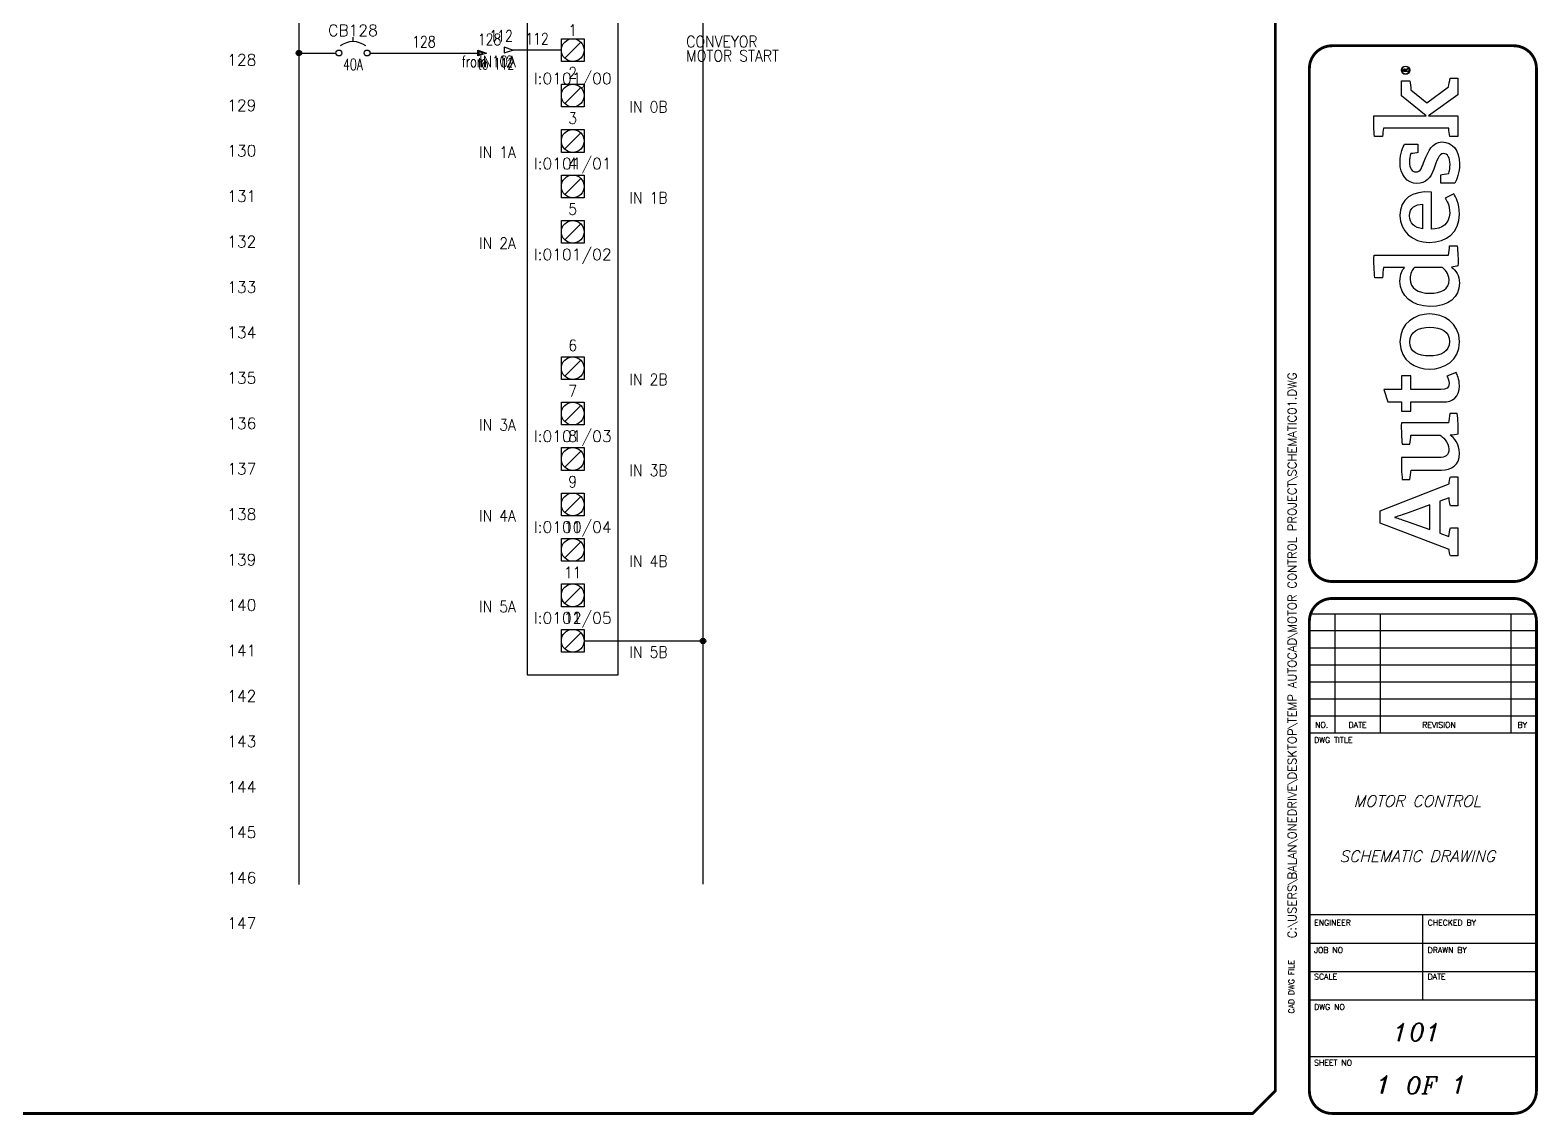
# Model space of a CAD drawing. Header units: inches. Extents: x 0 to 33.5, y 0 to 22.4.
# Drawn here: x 16.88 to 33.48, y 0.02 to 11.95 of the extents above; entities that cross this region are included whole.
import ezdxf
from ezdxf.enums import TextEntityAlignment as Align

# ---------------------------------------------------------------- set-up
doc = ezdxf.new("R2010")
doc.units = ezdxf.units.IN
doc.header["$LTSCALE"] = 0.25
doc.header["$MEASUREMENT"] = 0
for name, color, linetype in [('DESC', 150, 'Continuous'), ('LAYER_1', 160, 'Continuous'), ('LOC', 8, 'Continuous'), ('MISC', 7, 'Continuous'), ('SYMS', 7, 'Continuous'), ('TAGS', 150, 'Continuous'), ('TERMS', 123, 'Continuous'), ('TITLE', 7, 'Continuous'), ('WIRENO', 72, 'Continuous'), ('WIREREF', 52, 'Continuous'), ('WIREREF_DEST', 52, 'Continuous'), ('XREF', 7, 'Continuous')]:
    doc.layers.add(name, color=color, linetype=linetype)
for name, color, linetype, lineweight in [('WIRES_14AWG_BLACK', 9, 'Continuous', 30), ('WIRES_14AWG_RED', 1, 'Continuous', 30), ('WIRES_16AWG_WHITE', 7, 'Continuous', 25)]:
    doc.layers.add(name, color=color, linetype=linetype, lineweight=lineweight)
doc.styles.add('ITALIC', font='ITALIC')
doc.styles.add('SIMPLEX', font='SIMPLEX')
doc.styles.add('WD', font='romans.shx')

# ---------------------------------------------------------------- blocks, each defined once
blk = doc.blocks.new('AI9-BLK2')
at = {"layer": 'LAYER_1', "color": 7}
blk.add_circle((0, 0), 2.03, dxfattribs=at)
blk.add_open_spline([(1.73, 0), (1.73, -1.02), (0.99, -1.75), (-0.01, -1.75), (-0.99, -1.75), (-1.73, -1.02), (-1.73, 0), (-1.73, 1.01), (-0.99, 1.75), (-0.01, 1.75), (0.99, 1.75), (1.73, 1.01), (1.73, 0)], degree=3, knots=[0, 0, 0, 0, 1, 1, 1, 2, 2, 2, 3, 3, 3, 4, 4, 4, 4], dxfattribs=at)
blk = doc.blocks.new('AI9-BLK1')
at = {"layer": 'LAYER_1', "color": 7}
for points, knots in [([(0.67, -1.05), (0.67, -1.05), (0.18, -0.36), (0.18, -0.36), (0.09, -0.24), (0.03, -0.15), (-0.06, -0.08), (0.29, -0.04), (0.5, 0.15), (0.5, 0.46), (0.5, 0.77), (0.28, 1.05), (-0.15, 1.05), (-0.15, 1.05), (-0.84, 1.05), (-0.84, 1.05), (-0.84, 1.05), (-0.84, -1.05), (-0.84, -1.05), (-0.84, -1.05), (-0.54, -1.05), (-0.54, -1.05), (-0.54, -1.05), (-0.54, -0.11), (-0.54, -0.11), (-0.37, -0.11), (-0.31, -0.16), (-0.2, -0.31), (-0.2, -0.31), (0.3, -1.05), (0.3, -1.05), (0.3, -1.05), (0.67, -1.05), (0.67, -1.05)], [0, 0, 0, 0, 1, 1, 1, 2, 2, 2, 3, 3, 3, 4, 4, 4, 5, 5, 5, 6, 6, 6, 7, 7, 7, 8, 8, 8, 9, 9, 9, 10, 10, 10, 11, 11, 11, 11]), ([(0.17, 0.46), (0.17, 0.16), (-0.08, 0.13), (-0.32, 0.13), (-0.32, 0.13), (-0.54, 0.13), (-0.54, 0.13), (-0.54, 0.13), (-0.54, 0.79), (-0.54, 0.79), (-0.54, 0.79), (-0.22, 0.79), (-0.22, 0.79), (0.06, 0.79), (0.17, 0.66), (0.17, 0.46)], [0, 0, 0, 0, 1, 1, 1, 2, 2, 2, 3, 3, 3, 4, 4, 4, 5, 5, 5, 5])]:
    blk.add_open_spline(points, degree=3, knots=knots, dxfattribs=at)
blk = doc.blocks.new('LOGO')
for points, knots in [([(35.2, 4.35), (35.2, 4.35), (22.07, 38.1), (22.07, 38.1), (22.07, 38.1), (16.08, 38.1), (16.08, 38.1), (16.08, 38.1), (3.2, 4.35), (3.2, 4.35), (2.17, 4.23), (0.92, 4), (0, 3.72), (0, 3.72), (0, 0), (0, 0), (0, 0), (13.72, 0), (13.72, 0), (13.72, 0), (13.72, 3.72), (13.72, 3.72), (12.41, 4), (10.86, 4.29), (9.49, 4.4), (9.49, 4.4), (11.09, 8.81), (11.09, 8.81), (11.09, 8.81), (26.77, 8.81), (26.77, 8.81), (26.77, 8.81), (28.39, 4.35), (28.39, 4.35), (27.02, 4.23), (25.77, 4), (24.51, 3.72), (24.51, 3.72), (24.51, 0), (24.51, 0), (24.51, 0), (38.69, 0), (38.69, 0), (38.69, 0), (38.69, 3.72), (38.69, 3.72), (37.89, 3.95), (36, 4.35), (35.2, 4.35)], [0, 0, 0, 0, 1, 1, 1, 2, 2, 2, 3, 3, 3, 4, 4, 4, 5, 5, 5, 6, 6, 6, 7, 7, 7, 8, 8, 8, 9, 9, 9, 10, 10, 10, 11, 11, 11, 12, 12, 12, 13, 13, 13, 14, 14, 14, 15, 15, 15, 16, 16, 16, 16]), ([(147.12, 4.68), (147.07, 5.37), (147.05, 6.12), (147.05, 6.92), (147.05, 6.92), (147.05, 41.08), (147.05, 41.08), (143.39, 41.25), (139.27, 41.02), (136.06, 40.68), (136.06, 40.68), (136.06, 36.96), (136.06, 36.96), (137.72, 36.84), (139.61, 36.61), (140.98, 36.38), (140.98, 36.38), (140.99, 36.38), (140.99, 36.38), (140.99, 36.38), (140.99, 26.2), (140.99, 26.2), (139.96, 27.06), (137.95, 28.38), (134.29, 28.38), (127.26, 28.38), (121.99, 22.6), (121.99, 13.79), (121.99, 4.52), (126.57, -0.69), (133.38, -0.69), (137.1, -0.69), (139.61, 1.09), (141.27, 3.09), (141.33, 2.12), (141.61, 0.63), (141.84, 0), (145.22, -0.17), (148.71, 0.06), (151.68, 0.4), (151.68, 0.4), (151.68, 4.12), (151.68, 4.12), (150.22, 4.23), (148.43, 4.45), (147.12, 4.68)], [0, 0, 0, 0, 1, 1, 1, 2, 2, 2, 3, 3, 3, 4, 4, 4, 5, 5, 5, 6, 6, 6, 7, 7, 7, 8, 8, 8, 9, 9, 9, 10, 10, 10, 11, 11, 11, 12, 12, 12, 13, 13, 13, 14, 14, 14, 15, 15, 15, 15]), ([(229.37, 4.57), (229.37, 4.57), (221.51, 15.23), (221.51, 15.23), (221.51, 15.23), (227.98, 23.01), (227.98, 23.01), (229.35, 23.12), (231.27, 23.34), (232.41, 23.63), (232.41, 23.63), (232.41, 27.69), (232.41, 27.69), (232.41, 27.69), (225.02, 27.69), (225.02, 27.69), (225.02, 27.69), (215.2, 15.61), (215.2, 15.61), (215.2, 15.61), (215.2, 41.19), (215.2, 41.19), (211.84, 41.34), (208.17, 41.17), (205.13, 40.88), (205.13, 40.88), (205.13, 36.94), (205.13, 36.94), (206.54, 36.82), (208.02, 36.64), (209.13, 36.45), (209.13, 36.45), (209.13, 4.51), (209.13, 4.51), (207.75, 4.41), (206.35, 4.21), (205.07, 3.95), (205.07, 3.95), (205.07, 0), (205.07, 0), (205.07, 0), (215.2, 0), (215.2, 0), (215.2, 0), (215.2, 14.46), (215.2, 14.46), (215.2, 14.46), (225.55, 0), (225.55, 0), (225.55, 0), (233.71, 0), (233.71, 0), (233.71, 0), (233.71, 3.82), (233.71, 3.82), (232.17, 4.17), (230.63, 4.4), (229.37, 4.57)], [0, 0, 0, 0, 1, 1, 1, 2, 2, 2, 3, 3, 3, 4, 4, 4, 5, 5, 5, 6, 6, 6, 7, 7, 7, 8, 8, 8, 9, 9, 9, 10, 10, 10, 11, 11, 11, 12, 12, 12, 13, 13, 13, 14, 14, 14, 15, 15, 15, 16, 16, 16, 17, 17, 17, 18, 18, 18, 19, 19, 19, 19]), ([(12.84, 13.84), (12.84, 13.84), (16.64, 24.31), (16.64, 24.31), (17.79, 27.46), (18.19, 28.83), (18.82, 30.89), (18.82, 30.89), (18.93, 30.89), (18.93, 30.89), (19.56, 28.89), (19.96, 27.52), (21.1, 24.31), (21.1, 24.31), (24.91, 13.84), (24.91, 13.84), (24.91, 13.84), (12.84, 13.84), (12.84, 13.84)], [0, 0, 0, 0, 1, 1, 1, 2, 2, 2, 3, 3, 3, 4, 4, 4, 5, 5, 5, 6, 6, 6, 6]), ([(70.82, 23.06), (70.82, 23.06), (70.82, 27.69), (70.82, 27.69), (70.82, 27.69), (75.28, 27.69), (75.28, 27.69), (75.28, 27.69), (75.28, 34.33), (75.28, 34.33), (75.28, 34.33), (81.35, 36.24), (81.35, 36.24), (81.35, 36.24), (81.35, 27.69), (81.35, 27.69), (81.35, 27.69), (88.04, 27.69), (88.04, 27.69), (88.04, 27.69), (88.04, 23.06), (88.04, 23.06), (88.04, 23.06), (81.35, 23.06), (81.35, 23.06), (81.35, 23.06), (81.35, 8.35), (81.35, 8.35), (81.35, 5.61), (82.09, 4.35), (84.32, 4.35), (85.98, 4.35), (87.47, 5.15), (87.98, 5.49), (87.98, 5.49), (89.7, 0.92), (89.7, 0.92), (88.67, 0.34), (86.5, -0.69), (83.24, -0.69), (77.57, -0.69), (75.28, 2.4), (75.28, 7.38), (75.28, 7.38), (75.28, 23.06), (75.28, 23.06), (75.28, 23.06), (70.82, 23.06), (70.82, 23.06)], [0, 0, 0, 0, 1, 1, 1, 2, 2, 2, 3, 3, 3, 4, 4, 4, 5, 5, 5, 6, 6, 6, 7, 7, 7, 8, 8, 8, 9, 9, 9, 10, 10, 10, 11, 11, 11, 12, 12, 12, 13, 13, 13, 14, 14, 14, 15, 15, 15, 16, 16, 16, 16]), ([(59.65, -0.06), (59.48, 0.63), (59.2, 2.57), (59.14, 3.83), (57.76, 2), (54.9, -0.74), (50.21, -0.74), (44.21, -0.74), (41.98, 3.15), (41.98, 8.07), (41.98, 8.07), (41.98, 22.94), (41.98, 22.94), (40.6, 23.17), (38.77, 23.4), (37.34, 23.51), (37.34, 23.51), (37.34, 27.29), (37.34, 27.29), (40.32, 27.57), (44.38, 27.8), (48.04, 27.63), (48.04, 27.63), (48.04, 9.33), (48.04, 9.33), (48.04, 6.24), (49.13, 4.46), (52.27, 4.46), (55.76, 4.46), (58.39, 7.89), (58.97, 8.64), (58.97, 8.64), (58.97, 23), (58.97, 23), (57.76, 23.17), (56.05, 23.4), (54.62, 23.51), (54.62, 23.51), (54.62, 27.29), (54.62, 27.29), (57.59, 27.69), (61.54, 27.8), (65.03, 27.69), (65.03, 27.69), (65.03, 4.63), (65.03, 4.63), (66.35, 4.4), (68.12, 4.18), (69.61, 4.06), (69.61, 4.06), (69.61, 0.34), (69.61, 0.34), (66.69, 0), (62.97, -0.23), (59.65, -0.06)], [0, 0, 0, 0, 1, 1, 1, 2, 2, 2, 3, 3, 3, 4, 4, 4, 5, 5, 5, 6, 6, 6, 7, 7, 7, 8, 8, 8, 9, 9, 9, 10, 10, 10, 11, 11, 11, 12, 12, 12, 13, 13, 13, 14, 14, 14, 15, 15, 15, 16, 16, 16, 17, 17, 17, 18, 18, 18, 18]), ([(104.75, -0.69), (95.2, -0.69), (91.36, 6.98), (91.36, 13.79), (91.36, 20.6), (95.08, 28.38), (104.64, 28.38), (114.13, 28.38), (118.31, 20.77), (118.31, 13.96), (118.31, 7.21), (114.25, -0.69), (104.75, -0.69)], [0, 0, 0, 0, 1, 1, 1, 2, 2, 2, 3, 3, 3, 4, 4, 4, 4]), ([(104.52, 23.63), (99.6, 23.63), (97.77, 19.45), (97.77, 13.96), (97.77, 8.47), (99.89, 4.12), (104.81, 4.12), (109.78, 4.12), (111.84, 8.24), (111.84, 13.79), (111.84, 19.28), (109.5, 23.63), (104.52, 23.63)], [0, 0, 0, 0, 1, 1, 1, 2, 2, 2, 3, 3, 3, 4, 4, 4, 4]), ([(140.99, 7.61), (140.3, 6.69), (138.18, 4.35), (135.04, 4.35), (130.46, 4.35), (128.46, 8.12), (128.46, 13.84), (128.46, 19.62), (130.92, 23.46), (135.38, 23.46), (138.3, 23.46), (139.9, 22.31), (140.99, 21.34), (140.99, 21.34), (140.99, 7.61), (140.99, 7.61)], [0, 0, 0, 0, 1, 1, 1, 2, 2, 2, 3, 3, 3, 4, 4, 4, 5, 5, 5, 5]), ([(167.59, 4.06), (171.42, 4.06), (173.77, 5.49), (175.03, 6.24), (175.03, 6.24), (177.14, 2.06), (177.14, 2.06), (175.54, 1.09), (172.57, -0.69), (167.19, -0.69), (158.15, -0.69), (153.35, 5.49), (153.35, 14.02), (153.35, 22.48), (158.9, 28.38), (166.45, 28.38), (174.57, 28.38), (178.75, 22.48), (177.89, 12.93), (177.89, 12.93), (159.75, 12.93), (159.75, 12.93), (160.04, 7.89), (162.33, 4.06), (167.59, 4.06)], [0, 0, 0, 0, 1, 1, 1, 2, 2, 2, 3, 3, 3, 4, 4, 4, 5, 5, 5, 6, 6, 6, 7, 7, 7, 8, 8, 8, 8]), ([(172, 17.28), (171.88, 20.77), (170.39, 23.74), (166.33, 23.74), (162.61, 23.74), (160.55, 21.22), (159.92, 17.28), (159.92, 17.28), (172, 17.28), (172, 17.28)], [0, 0, 0, 0, 1, 1, 1, 2, 2, 2, 3, 3, 3, 3]), ([(193.34, 16.37), (190.23, 17.59), (187.77, 18.32), (187.77, 20.51), (187.77, 22.57), (189.85, 23.75), (192.61, 23.75), (194.13, 23.75), (195.63, 23.45), (196.75, 23.05), (196.92, 21.88), (197.07, 20.09), (197.32, 19.59), (197.32, 19.59), (201.33, 19.59), (201.33, 19.59), (201.33, 19.59), (201.33, 26.12), (201.33, 26.12), (200.23, 26.79), (197.13, 28.37), (192.35, 28.37), (186.46, 28.37), (182.17, 24.96), (182.17, 20.07), (182.17, 15.66), (184.93, 13.39), (189.13, 11.89), (193.39, 10.37), (196.74, 9.33), (196.74, 7.16), (196.74, 5.06), (194.96, 3.86), (191.41, 3.86), (189.95, 3.86), (188.14, 4.14), (187.03, 4.55), (186.85, 5.85), (186.59, 7.84), (186.3, 8.37), (186.3, 8.37), (182.29, 8.37), (182.29, 8.37), (182.29, 8.37), (182.29, 1.6), (182.29, 1.6), (182.29, 1.6), (182.29, 1.6), (182.29, 1.6), (184.06, 0.46), (187.46, -0.76), (191.78, -0.76), (198.3, -0.76), (202.45, 2.57), (202.45, 7.83), (202.45, 12.53), (197.83, 14.62), (193.34, 16.37)], [0, 0, 0, 0, 1, 1, 1, 2, 2, 2, 3, 3, 3, 4, 4, 4, 5, 5, 5, 6, 6, 6, 7, 7, 7, 8, 8, 8, 9, 9, 9, 10, 10, 10, 11, 11, 11, 12, 12, 12, 13, 13, 13, 14, 14, 14, 15, 15, 15, 16, 16, 16, 17, 17, 17, 18, 18, 18, 19, 19, 19, 19])]:
    blk.add_open_spline(points, degree=3, knots=knots)
for name, p in [('AI9-BLK2', (237.56, 25.66)), ('AI9-BLK1', (237.76, 25.67))]:
    blk.add_blockref(name, p)
blk = doc.blocks.new('NO_NUM_acade_title')
at = {"layer": 'TITLE'}
for p, q in [((30.969, 5.531), (33.469, 5.531)), ((31.25, 5.531), (31.25, 4.219)), ((31.75, 5.531), (31.75, 4.219)), ((33.188, 5.531), (33.188, 4.219)), ((30.969, 5.344), (33.469, 5.344)), ((30.969, 5.156), (33.469, 5.156)), ((30.969, 4.969), (33.469, 4.969)), ((30.969, 4.781), (33.469, 4.781)), ((30.969, 4.594), (33.469, 4.594)), ((30.969, 4.406), (33.469, 4.406)), ((30.969, 4.219), (33.469, 4.219)), ((30.594, 0.281), (30.594, 2.214)), ((30.969, 2.219), (33.469, 2.219)), ((32.219, 1.281), (32.219, 2.219)), ((30.969, 1.906), (33.469, 1.906)), ((30.969, 1.594), (33.469, 1.594)), ((30.969, 1.281), (33.469, 1.281)), ((30.969, 0.656), (33.469, 0.656))]:
    blk.add_line(p, q, dxfattribs=at)
at = {"layer": 'TITLE', "const_width": 0.0312}
blk.add_lwpolyline([(30.594, 0.281), (30.594, 22.177), (30.344, 22.427), (0.281, 22.427), (0.031, 22.177), (0.031, 0.281), (0.281, 0.031), (30.344, 0.031)], close=True, dxfattribs=at)
for points in [[(31.219, 11.781, 0.414214), (30.969, 11.531, 0.414214)], [(33.469, 11.531, 0.414214), (33.219, 11.781, 0.414214)], [(30.969, 6.135, 0.414214), (31.219, 5.885, 0.414214)], [(33.219, 5.885, 0.414214), (33.469, 6.135, 0.414214)], [(31.219, 5.698, 0.414214), (30.969, 5.448, 0.414214)], [(33.469, 5.448, 0.414214), (33.219, 5.698, 0.414214)], [(30.969, 0.281, 0.414214), (31.219, 0.031, 0.414214)], [(33.219, 0.031, 0.414214), (33.469, 0.281, 0.414214)]]:
    blk.add_lwpolyline(points, format="xyb", dxfattribs=at)
for points in [[(31.219, 11.781), (33.219, 11.781)], [(31.219, 5.885), (33.219, 5.885)], [(31.219, 5.698), (33.219, 5.698)], [(30.969, 5.448), (30.969, 0.281)], [(33.469, 5.448), (33.469, 0.281)], [(31.219, 0.031), (33.219, 0.031)]]:
    blk.add_lwpolyline(points, dxfattribs=at)
at = {"layer": 'TITLE', "color": 7, "const_width": 0.0312}
for points in [[(30.969, 11.531), (30.969, 6.135)], [(33.469, 11.531), (33.469, 6.135)]]:
    blk.add_lwpolyline(points, dxfattribs=at)
at = {"xscale": 0.02250000000000085, "yscale": 0.02250000000000085, "zscale": 0.02250000000000085, "rotation": 90}
blk.add_blockref('LOGO', (32.605, 6.167), dxfattribs=at)
at = {"layer": 'TITLE', "color": 1}
for s, height, style, p in [('NO.', 0.0625, 'SIMPLEX', (31.104, 4.307)), ('DATE', 0.0625, 'SIMPLEX', (31.5, 4.307)), ('REVISION', 0.0625, 'SIMPLEX', (32.396, 4.307)), ('BY', 0.0625, 'SIMPLEX', (33.313, 4.307)), ('OF', 0.1875, 'ITALIC', (32.208, 0.339))]:
    blk.add_text(s, height=height, dxfattribs=dict(at, style=style)).set_placement(p, align=Align.MIDDLE)
at = {"layer": 'TITLE', "color": 1, "style": 'SIMPLEX'}
for s, p in [('DWG TITLE', (31.021, 4.109)), ('ENGINEER', (31.021, 2.099)), ('CHECKED BY', (32.271, 2.099)), ('JOB NO', (31.021, 1.797)), ('DRAWN BY', (32.271, 1.797)), ('SCALE', (31.021, 1.505)), ('DATE', (32.271, 1.505)), ('DWG NO', (31.021, 1.172)), ('SHEET NO', (31.021, 0.557))]:
    blk.add_text(s, height=0.0625, dxfattribs=at).set_placement(p)
blk.add_text('CAD DWG FILE', height=0.0625, rotation=90, dxfattribs=at).set_placement((30.802, 1.13))
at = {"layer": 'TITLE', "color": 1, "style": 'ITALIC'}
for tag, height, p in [('TITLE#1', 0.125, (32.156, 3.406)), ('TITLE#2', 0.125, (32.156, 3.204)), ('TITLE#3', 0.125, (32.156, 3.001)), ('TITLE#4', 0.125, (32.156, 2.799)), ('DWG#', 0.2, (32.156, 0.826))]:
    blk.add_attdef(tag, text='', height=height, dxfattribs=at).set_placement(p, align=Align.CENTER)
at = {"layer": 'TITLE', "color": 1, "style": 'SIMPLEX'}
blk.add_attdef('CAD#', (30.826, 1.958), '', height=0.0938, rotation=90, dxfattribs=at)
at = {"layer": 'TITLE', "color": 1}
for tag, p, height, style in [('ENGINEER', (31.237, 1.958), 0.0938, 'ITALIC'), ('CHKDBY', (32.424, 1.958), 0.0938, 'ITALIC'), ('JOB#', (31.464, 1.644), 0.0938, 'SIMPLEX'), ('DRAWNBY', (32.494, 1.644), 0.0938, 'ITALIC'), ('SCALE', (31.353, 1.344), 0.0938, 'SIMPLEX'), ('DATE', (32.408, 1.344), 0.0938, 'SIMPLEX'), ('SHTS', (32.532, 0.25), 0.2, 'ITALIC')]:
    blk.add_attdef(tag, p, '', height=height, dxfattribs=dict(at, style=style))
at = {"layer": 'TITLE', "color": 1, "style": 'ITALIC'}
blk.add_attdef('SH#', text='', height=0.2, dxfattribs=at).set_placement((31.881, 0.25), align=Align.RIGHT)
at = {"layer": 'TITLE', "color": 7, "flags": 9}
blk.add_attdef('WD_TB', (31.219, 0.031), '', height=0.125, dxfattribs=at)
blk = doc.blocks.new('WDDOT')
for radius in [0.03, 0.0187, 0.00929]:
    blk.add_circle((0, 0), radius)
blk = doc.blocks.new('HCB1')
blk.add_line((0, 0.173), (0, 0.126))
for centre in [(-0.155, 0), (0.155, 0)]:
    blk.add_circle(centre, 0.0322)
blk.add_arc((0, -0.109), 0.234, 53.1301, 126.8699)
at = {"style": 'WD', "width": 0.7}
for tag, p in [('INST', (0, 0.826)), ('LOC', (0, 0.656)), ('DESC1', (0, 0.5)), ('DESC2', (0, 0.344)), ('RATING1', (0, -0.188)), ('XREF', (0, -0.344))]:
    blk.add_attdef(tag, text='', height=0.125, dxfattribs=at).set_placement(p, align=Align.CENTER)
at = {"style": 'WD'}
blk.add_attdef('TAG1', text='', height=0.125, dxfattribs=at).set_placement((0, 0.188), align=Align.CENTER)
for tag, p in [('X2LINK', (0, 0.219)), ('X8LINK', (0, 0))]:
    blk.add_attdef(tag, p, '', height=0.01, dxfattribs=at)
for tag, p, height, flags in [('X4TERM01', (-0.188, 0), 0.0125, 1), ('X1TERM02', (0.188, 0), 0.0125, 1), ('FAMILY', (0.205, 0.152), 0.01, 9), ('CONTACT', (0.205, 0.133), 0.01, 9)]:
    blk.add_attdef(tag, p, '', height=height, dxfattribs=dict(at, flags=flags))
at = {"linetype": 'Continuous', "style": 'WD', "flags": 9}
for tag, p in [('ASSYCODE', (0.219, 0.062)), ('MFG', (0.228, 0.089)), ('CAT', (0.23, 0.108))]:
    blk.add_attdef(tag, text='', height=0.01, dxfattribs=at).set_placement(p, align=Align.CENTER)
at = {"linetype": 'Continuous', "style": 'WD', "flags": 8}
blk.add_attdef('TERM01', text='', height=0.125, dxfattribs=at).set_placement((-0.25, -0.031), align=Align.TOP_RIGHT)
blk.add_attdef('TERM02', text='', height=0.125, dxfattribs=at).set_placement((0.25, -0.031), align=Align.TOP_LEFT)
blk = doc.blocks.new('HA1S1')
for points in [[(0, 0), (0, 0.031), (0.094, 0), (0, -0.031), (0, 0)], [(0.011, 0.016), (0.011, -0.016), (0.058, 0), (0.011, 0.016)]]:
    blk.add_lwpolyline(points)
at = {"style": 'WD', "width": 0.8, "flags": 8}
blk.add_attdef('WIRENO', (0, 0.087), '', height=0.125, dxfattribs=at)
at = {"style": 'WD', "flags": 1}
for tag, p in [('SIGCODE', (-0.02, 0.047)), ('X4TERM01', (0, 0))]:
    blk.add_attdef(tag, p, '', height=0.01, dxfattribs=at)
at = {"style": 'WD', "width": 0.7}
for tag, p in [('XREF', (0, -0.181)), ('DESC1', (0, -0.356))]:
    blk.add_attdef(tag, p, '', height=0.125, dxfattribs=at)
blk = doc.blocks.new('WD_WNH')
at = {"linetype": 'Continuous', "style": 'WD', "width": 0.8}
blk.add_attdef('WIRENO', text='', height=0.125, dxfattribs=at).set_placement((0, 0.062), align=Align.CENTER)
at = {"style": 'WD', "flags": 1}
for tag, p in [('W01USER', (0, 0.078)), ('W02USER', (0, 0.07)), ('W03USER', (0, 0.062)), ('W04USER', (0, 0.055)), ('W05USER', (0, 0.047)), ('W06USER', (0, 0.039)), ('W07USER', (0, 0.031)), ('W08USER', (0, 0.023)), ('W09USER', (0, 0.016)), ('W10USER', (0, 0.008))]:
    blk.add_attdef(tag, text='', height=0.005, dxfattribs=at).set_placement(p, align=Align.CENTER)
blk = doc.blocks.new('PLCIO_CFD')
at = {"layer": 'SYMS'}
for p, q in [((0.5, 0.5), (-0.5, 0.5)), ((-0.5, 0.5), (-0.5, -6.875)), ((0.5, -6.875), (0.5, 0.5)), ((-0.125, 0.125), (0.125, 0.125)), ((-0.125, -0.125), (-0.125, 0.125)), ((-0.125, 0.125), (0.125, 0.125)), ((-0.125, -0.125), (-0.125, 0.125)), ((0.088, 0.088), (-0.088, -0.088)), ((0.125, 0.125), (0.125, -0.125)), ((0.125, 0.125), (0.125, -0.125)), ((0.125, -0.125), (-0.125, -0.125)), ((0.125, -0.125), (-0.125, -0.125)), ((-0.125, -0.375), (0.125, -0.375)), ((-0.125, -0.625), (-0.125, -0.375)), ((0.088, -0.412), (-0.088, -0.588)), ((0.125, -0.375), (0.125, -0.625)), ((0.125, -0.625), (-0.125, -0.625)), ((-0.125, -0.875), (0.125, -0.875)), ((-0.125, -1.125), (-0.125, -0.875)), ((-0.125, -0.875), (0.125, -0.875)), ((-0.125, -1.125), (-0.125, -0.875)), ((0.088, -0.912), (-0.088, -1.088)), ((0.125, -0.875), (0.125, -1.125)), ((0.125, -0.875), (0.125, -1.125)), ((0.125, -1.125), (-0.125, -1.125)), ((0.125, -1.125), (-0.125, -1.125)), ((-0.125, -1.375), (0.125, -1.375)), ((-0.125, -1.625), (-0.125, -1.375)), ((0.088, -1.412), (-0.088, -1.588)), ((0.125, -1.375), (0.125, -1.625)), ((0.125, -1.625), (-0.125, -1.625)), ((-0.125, -1.875), (0.125, -1.875)), ((-0.125, -2.125), (-0.125, -1.875)), ((-0.125, -1.875), (0.125, -1.875)), ((-0.125, -2.125), (-0.125, -1.875)), ((0.088, -1.912), (-0.088, -2.088)), ((0.125, -1.875), (0.125, -2.125)), ((0.125, -1.875), (0.125, -2.125)), ((0.125, -2.125), (-0.125, -2.125)), ((0.125, -2.125), (-0.125, -2.125)), ((-0.125, -3.375), (0.125, -3.375)), ((-0.125, -3.625), (-0.125, -3.375)), ((0.088, -3.412), (-0.088, -3.588)), ((0.125, -3.375), (0.125, -3.625)), ((0.125, -3.625), (-0.125, -3.625)), ((-0.125, -3.875), (0.125, -3.875)), ((-0.125, -4.125), (-0.125, -3.875)), ((-0.125, -3.875), (0.125, -3.875)), ((-0.125, -4.125), (-0.125, -3.875)), ((0.088, -3.912), (-0.088, -4.088)), ((0.125, -3.875), (0.125, -4.125)), ((0.125, -3.875), (0.125, -4.125)), ((0.125, -4.125), (-0.125, -4.125)), ((0.125, -4.125), (-0.125, -4.125)), ((-0.125, -4.375), (0.125, -4.375)), ((-0.125, -4.625), (-0.125, -4.375)), ((0.088, -4.412), (-0.088, -4.588)), ((0.125, -4.375), (0.125, -4.625)), ((0.125, -4.625), (-0.125, -4.625)), ((-0.125, -4.875), (0.125, -4.875)), ((-0.125, -5.125), (-0.125, -4.875)), ((-0.125, -4.875), (0.125, -4.875)), ((-0.125, -5.125), (-0.125, -4.875)), ((0.088, -4.912), (-0.088, -5.088)), ((0.125, -4.875), (0.125, -5.125)), ((0.125, -4.875), (0.125, -5.125)), ((0.125, -5.125), (-0.125, -5.125)), ((0.125, -5.125), (-0.125, -5.125)), ((-0.125, -5.375), (0.125, -5.375)), ((-0.125, -5.625), (-0.125, -5.375)), ((0.088, -5.412), (-0.088, -5.588)), ((0.125, -5.375), (0.125, -5.625)), ((0.125, -5.625), (-0.125, -5.625)), ((-0.125, -5.875), (0.125, -5.875)), ((-0.125, -6.125), (-0.125, -5.875)), ((-0.125, -5.875), (0.125, -5.875)), ((-0.125, -6.125), (-0.125, -5.875)), ((0.088, -5.912), (-0.088, -6.088)), ((0.125, -5.875), (0.125, -6.125)), ((0.125, -5.875), (0.125, -6.125)), ((0.125, -6.125), (-0.125, -6.125)), ((0.125, -6.125), (-0.125, -6.125)), ((-0.125, -6.375), (0.125, -6.375)), ((-0.125, -6.625), (-0.125, -6.375)), ((0.088, -6.412), (-0.088, -6.588)), ((0.125, -6.375), (0.125, -6.625)), ((0.125, -6.625), (-0.125, -6.625)), ((-0.5, -6.875), (0.5, -6.875))]:
    blk.add_line(p, q, dxfattribs=at)
for centre in [(0, 0), (0, -0.5), (0, -1), (0, -1.5), (0, -2), (0, -3.5), (0, -4), (0, -4.5), (0, -5), (0, -5.5), (0, -6), (0, -6.5)]:
    blk.add_circle(centre, 0.125, dxfattribs=at)
at = {"layer": 'SYMS', "style": 'WD'}
for tag, width, p in [('INST', 0.8, (0, 1.482)), ('LOC', 0.8, (0, 1.312)), ('MFG', 0.8, (0, 1.156)), ('CAT', 0.9, (0, 1)), ('DESC', 0.8, (0, 0.53)), ('TERM01', 0.9, (0, 0.156)), ('TERM02', 0.9, (0, -0.312)), ('TERM03', 0.9, (0, -0.812)), ('TERM04', 0.9, (0, -1.312)), ('TERM05', 0.9, (0, -1.812)), ('TERM06', 0.9, (0, -3.312)), ('TERM07', 0.9, (0, -3.812)), ('TERM08', 0.9, (0, -4.312)), ('TERM09', 0.9, (0, -4.812)), ('TERM10', 0.9, (0, -5.312)), ('TERM11', 0.9, (0, -5.812)), ('TERM12', 0.9, (0, -6.312))]:
    blk.add_attdef(tag, text='', height=0.125, dxfattribs=dict(at, width=width)).set_placement(p, align=Align.CENTER)
at = {"layer": 'SYMS', "linetype": 'Continuous', "style": 'WD', "flags": 9}
blk.add_attdef('ASSYCODE', text='', height=0.01, dxfattribs=at).set_placement((0.23, 1.071), align=Align.CENTER)
at = {"layer": 'SYMS', "style": 'WD'}
for tag, p in [('LINE1', (0, 0.844)), ('LINE2', (0, 0.688)), ('TAG', (0, 0.322))]:
    blk.add_attdef(tag, text='', height=0.125, dxfattribs=at).set_placement(p, align=Align.CENTER)
at = {"layer": 'SYMS', "style": 'WD', "flags": 1}
for tag, p in [('X4TERM01', (-0.125, 0)), ('X1TERM02', (0.125, -0.5)), ('X4TERM03', (-0.125, -1)), ('X1TERM04', (0.125, -1.5)), ('X4TERM05', (-0.125, -2)), ('X1TERM06', (0.125, -3.5)), ('X4TERM07', (-0.125, -4)), ('X1TERM08', (0.125, -4.5)), ('X4TERM09', (-0.125, -5)), ('X1TERM10', (0.125, -5.5)), ('X4TERM11', (-0.125, -6)), ('X1TERM12', (0.125, -6.5))]:
    blk.add_attdef(tag, p, '', height=0.01, dxfattribs=at)
at = {"layer": 'SYMS', "style": 'WD', "width": 0.9}
for tag, p in [('DESCA01', (1.25, 0.031)), ('DESCB01', (1.25, -0.125)), ('DESCC01', (1.25, -0.281)), ('DESCD01', (1.25, -0.438)), ('DESCE01', (1.25, -0.594)), ('DESCA03', (1.25, -0.969)), ('DESCB03', (1.25, -1.125)), ('DESCC03', (1.25, -1.281)), ('DESCD03', (1.25, -1.438)), ('DESCE03', (1.25, -1.594)), ('DESCA05', (1.25, -1.969)), ('DESCB05', (1.25, -2.125)), ('DESCC05', (1.25, -2.281)), ('DESCD05', (1.25, -2.438)), ('DESCE05', (1.25, -2.594)), ('DESCA07', (1.25, -3.969)), ('DESCB07', (1.25, -4.125)), ('DESCC07', (1.25, -4.281)), ('DESCD07', (1.25, -4.438)), ('DESCE07', (1.25, -4.594)), ('DESCA09', (1.25, -4.969)), ('DESCB09', (1.25, -5.125)), ('DESCC09', (1.25, -5.281)), ('DESCD09', (1.25, -5.438)), ('DESCE09', (1.25, -5.594)), ('DESCA11', (1.25, -5.969)), ('DESCB11', (1.25, -6.125)), ('DESCC11', (1.25, -6.281)), ('DESCD11', (1.25, -6.438)), ('DESCE11', (1.25, -6.594))]:
    blk.add_attdef(tag, p, '', height=0.125, dxfattribs=at)
for tag, p in [('TERMDESC01', (-0.625, -0.062)), ('TERMDESC03', (-0.625, -1.062)), ('TERMDESC05', (-0.625, -2.062)), ('TERMDESC07', (-0.625, -4.062)), ('TERMDESC09', (-0.625, -5.062)), ('TERMDESC11', (-0.625, -6.062))]:
    blk.add_attdef(tag, text='', height=0.125, dxfattribs=at).set_placement(p, align=Align.TOP_RIGHT)
at = {"layer": 'SYMS', "style": 'WD'}
for tag, p in [('TAGA01', (0, -0.25)), ('TAGA03', (0, -1.188)), ('TAGA05', (0, -2.188)), ('TAGA07', (0, -4.188)), ('TAGA09', (0, -5.188)), ('TAGA11', (0, -6.188))]:
    blk.add_attdef(tag, text='', height=0.125, dxfattribs=at).set_placement(p, align=Align.TOP_CENTER)
at = {"layer": 'SYMS', "style": 'WD', "width": 0.9}
for tag, p in [('TERMDESC02', (0.625, -0.562)), ('TERMDESC04', (0.625, -1.562)), ('TERMDESC06', (0.625, -3.562)), ('TERMDESC08', (0.625, -4.562)), ('TERMDESC10', (0.625, -5.562)), ('TERMDESC12', (0.625, -6.562))]:
    blk.add_attdef(tag, text='', height=0.125, dxfattribs=at).set_placement(p, align=Align.TOP_LEFT)
blk = doc.blocks.new('HA1D3')
blk.add_lwpolyline([(-0.094, 0), (-0.094, -0.031), (0, 0), (-0.094, 0.031), (-0.094, 0)])
at = {"style": 'WD', "width": 0.8, "flags": 8}
blk.add_attdef('WIRENO', text='', height=0.125, dxfattribs=at).set_placement((0, 0.094), align=Align.RIGHT)
at = {"style": 'WD', "flags": 1}
blk.add_attdef('SIGCODE', text='', height=0.01, dxfattribs=at).set_placement((-0.02, 0.047), align=Align.RIGHT)
blk.add_attdef('X1TERM01', (0, 0), '', height=0.01, dxfattribs=at)
at = {"style": 'WD', "width": 0.7}
for tag, p in [('XREF', (0, -0.188)), ('DESC1', (0, -0.375))]:
    blk.add_attdef(tag, text='', height=0.125, dxfattribs=at).set_placement(p, align=Align.RIGHT)

msp = doc.modelspace()

# ---------------------------------------------------------------- linework, layer by layer
at = {"layer": 'WIRES_14AWG_BLACK'}
for p, q in [((19.843, 17.25), (19.843, 2.551)), ((19.843, 11.701), (20.251, 11.701))]:
    msp.add_line(p, q, dxfattribs=at)
at = {"layer": 'WIRES_14AWG_RED'}
for p, q in [((20.626, 11.701), (21.814, 11.701)), ((22.733, 11.733), (22.199, 11.733))]:
    msp.add_line(p, q, dxfattribs=at)
at = {"layer": 'WIRES_16AWG_WHITE'}
for p, q in [((24.292, 17.25), (24.292, 2.554)), ((24.292, 5.23), (22.983, 5.23))]:
    msp.add_line(p, q, dxfattribs=at)

# ---------------------------------------------------------------- block references
ref = msp.add_blockref('NO_NUM_acade_title', (0, 0))
ref.add_attrib('SHTS', '1', (32.532, 0.25), dxfattribs={"layer": 'TITLE', "color": 1, "height": 0.2, "style": 'ITALIC'})
ref.add_attrib('DWG#', '101', dxfattribs={"layer": 'TITLE', "color": 1, "height": 0.2, "style": 'ITALIC'}).set_placement((32.156, 0.826), align=Align.CENTER)
ref.add_attrib('TITLE#4', 'SCHEMATIC DRAWING', dxfattribs={"layer": 'TITLE', "color": 1, "height": 0.125, "style": 'ITALIC'}).set_placement((32.156, 2.799), align=Align.CENTER)
ref.add_attrib('SH#', '1', dxfattribs={"layer": 'TITLE', "color": 1, "height": 0.2, "style": 'ITALIC'}).set_placement((31.881, 0.25), align=Align.RIGHT)
ref.add_attrib('CAD#', 'C:\\USERS\\BALAN\\ONEDRIVE\\DESKTOP\\TEMP AUTOCAD\\MOTOR CONTROL PROJECT\\SCHEMATIC01.DWG', (30.826, 1.958), dxfattribs={"layer": 'TITLE', "color": 1, "height": 0.09375, "rotation": 90, "style": 'SIMPLEX'})
ref.add_attrib('TITLE#1', 'MOTOR CONTROL', dxfattribs={"layer": 'TITLE', "color": 1, "height": 0.125, "style": 'ITALIC'}).set_placement((32.156, 3.406), align=Align.CENTER)
at = {"layer": 'SYMS'}
ref = msp.add_blockref('PLCIO_CFD', (22.858, 11.733), dxfattribs=at)
ref.add_attrib('TERM01', '1', dxfattribs={"layer": 'TERMS', "height": 0.125, "style": 'WD', "width": 0.9}).set_placement((22.858, 11.889), align=Align.CENTER)
ref.add_attrib('TAGA01', 'I:0101/00', dxfattribs={"layer": 'TAGS', "height": 0.125, "style": 'WD'}).set_placement((22.858, 11.483), align=Align.TOP_CENTER)
ref.add_attrib('DESCA01', 'CONVEYOR', (24.108, 11.764), dxfattribs={"layer": 'DESC', "height": 0.125, "style": 'WD', "width": 0.9})
ref.add_attrib('DESCB01', 'MOTOR START', (24.108, 11.608), dxfattribs={"layer": 'DESC', "height": 0.125, "style": 'WD', "width": 0.9})
ref.add_attrib('CAT', '1771-ID', dxfattribs={"layer": 'MISC', "height": 0.125, "style": 'WD', "width": 0.9}).set_placement((22.858, 12.733), align=Align.CENTER)
ref.add_attrib('LOC', 'CABINET', dxfattribs={"layer": 'LOC', "height": 0.125, "style": 'WD', "width": 0.8}).set_placement((22.858, 13.046), align=Align.CENTER)
ref.add_attrib('MFG', 'AB', dxfattribs={"layer": 'MISC', "height": 0.125, "style": 'WD', "width": 0.8}).set_placement((22.858, 12.889), align=Align.CENTER)
ref.add_attrib('LINE2', 'SLOT 1', dxfattribs={"layer": 'MISC', "height": 0.125, "style": 'WD'}).set_placement((22.858, 12.421), align=Align.CENTER)
ref.add_attrib('TAG', 'PLC128', dxfattribs={"layer": 'TAGS', "height": 0.125, "style": 'WD'}).set_placement((22.858, 12.055), align=Align.CENTER)
ref.add_attrib('DESC', '120V AC/DC 6-PT ISOLATED INPUT', dxfattribs={"layer": 'DESC', "height": 0.125, "style": 'WD', "width": 0.8}).set_placement((22.858, 12.263), align=Align.CENTER)
ref.add_attrib('LINE1', 'RACK 1', dxfattribs={"layer": 'MISC', "height": 0.125, "style": 'WD'}).set_placement((22.858, 12.577), align=Align.CENTER)
ref.add_attrib('TERMDESC01', 'IN 0A', dxfattribs={"layer": 'TERMS', "height": 0.125, "style": 'WD', "width": 0.9}).set_placement((22.233, 11.671), align=Align.TOP_RIGHT)
ref.add_attrib('TERM02', '2', dxfattribs={"layer": 'TERMS', "height": 0.125, "style": 'WD', "width": 0.9}).set_placement((22.858, 11.421), align=Align.CENTER)
ref.add_attrib('TERMDESC02', 'IN 0B', dxfattribs={"layer": 'TERMS', "height": 0.125, "style": 'WD', "width": 0.9}).set_placement((23.483, 11.171), align=Align.TOP_LEFT)
ref.add_attrib('TERM03', '3', dxfattribs={"layer": 'TERMS', "height": 0.125, "style": 'WD', "width": 0.9}).set_placement((22.858, 10.921), align=Align.CENTER)
ref.add_attrib('TAGA03', 'I:0101/01', dxfattribs={"layer": 'TAGS', "height": 0.125, "style": 'WD'}).set_placement((22.858, 10.546), align=Align.TOP_CENTER)
ref.add_attrib('TERMDESC03', 'IN 1A', dxfattribs={"layer": 'TERMS', "height": 0.125, "style": 'WD', "width": 0.9}).set_placement((22.233, 10.671), align=Align.TOP_RIGHT)
ref.add_attrib('TERM04', '4', dxfattribs={"layer": 'TERMS', "height": 0.125, "style": 'WD', "width": 0.9}).set_placement((22.858, 10.421), align=Align.CENTER)
ref.add_attrib('TERMDESC04', 'IN 1B', dxfattribs={"layer": 'TERMS', "height": 0.125, "style": 'WD', "width": 0.9}).set_placement((23.483, 10.171), align=Align.TOP_LEFT)
ref.add_attrib('TERM05', '5', dxfattribs={"layer": 'TERMS', "height": 0.125, "style": 'WD', "width": 0.9}).set_placement((22.858, 9.921), align=Align.CENTER)
ref.add_attrib('TAGA05', 'I:0101/02', dxfattribs={"layer": 'TAGS', "height": 0.125, "style": 'WD'}).set_placement((22.858, 9.546), align=Align.TOP_CENTER)
ref.add_attrib('TERMDESC05', 'IN 2A', dxfattribs={"layer": 'TERMS', "height": 0.125, "style": 'WD', "width": 0.9}).set_placement((22.233, 9.671), align=Align.TOP_RIGHT)
ref.add_attrib('TERM06', '6', dxfattribs={"layer": 'TERMS', "height": 0.125, "style": 'WD', "width": 0.9}).set_placement((22.858, 8.421), align=Align.CENTER)
ref.add_attrib('TERMDESC06', 'IN 2B', dxfattribs={"layer": 'TERMS', "height": 0.125, "style": 'WD', "width": 0.9}).set_placement((23.483, 8.171), align=Align.TOP_LEFT)
ref.add_attrib('TERM07', '7', dxfattribs={"layer": 'TERMS', "height": 0.125, "style": 'WD', "width": 0.9}).set_placement((22.858, 7.921), align=Align.CENTER)
ref.add_attrib('TAGA07', 'I:0101/03', dxfattribs={"layer": 'TAGS', "height": 0.125, "style": 'WD'}).set_placement((22.858, 7.546), align=Align.TOP_CENTER)
ref.add_attrib('TERMDESC07', 'IN 3A', dxfattribs={"layer": 'TERMS', "height": 0.125, "style": 'WD', "width": 0.9}).set_placement((22.233, 7.671), align=Align.TOP_RIGHT)
ref.add_attrib('TERM08', '8', dxfattribs={"layer": 'TERMS', "height": 0.125, "style": 'WD', "width": 0.9}).set_placement((22.858, 7.421), align=Align.CENTER)
ref.add_attrib('TERMDESC08', 'IN 3B', dxfattribs={"layer": 'TERMS', "height": 0.125, "style": 'WD', "width": 0.9}).set_placement((23.483, 7.171), align=Align.TOP_LEFT)
ref.add_attrib('TERM09', '9', dxfattribs={"layer": 'TERMS', "height": 0.125, "style": 'WD', "width": 0.9}).set_placement((22.858, 6.921), align=Align.CENTER)
ref.add_attrib('TAGA09', 'I:0101/04', dxfattribs={"layer": 'TAGS', "height": 0.125, "style": 'WD'}).set_placement((22.858, 6.546), align=Align.TOP_CENTER)
ref.add_attrib('TERMDESC09', 'IN 4A', dxfattribs={"layer": 'TERMS', "height": 0.125, "style": 'WD', "width": 0.9}).set_placement((22.233, 6.671), align=Align.TOP_RIGHT)
ref.add_attrib('TERM10', '10', dxfattribs={"layer": 'TERMS', "height": 0.125, "style": 'WD', "width": 0.9}).set_placement((22.858, 6.421), align=Align.CENTER)
ref.add_attrib('TERMDESC10', 'IN 4B', dxfattribs={"layer": 'TERMS', "height": 0.125, "style": 'WD', "width": 0.9}).set_placement((23.483, 6.171), align=Align.TOP_LEFT)
ref.add_attrib('TERM11', '11', dxfattribs={"layer": 'TERMS', "height": 0.125, "style": 'WD', "width": 0.9}).set_placement((22.858, 5.921), align=Align.CENTER)
ref.add_attrib('TAGA11', 'I:0101/05', dxfattribs={"layer": 'TAGS', "height": 0.125, "style": 'WD'}).set_placement((22.858, 5.546), align=Align.TOP_CENTER)
ref.add_attrib('TERMDESC11', 'IN 5A', dxfattribs={"layer": 'TERMS', "height": 0.125, "style": 'WD', "width": 0.9}).set_placement((22.233, 5.671), align=Align.TOP_RIGHT)
ref.add_attrib('TERM12', '12', dxfattribs={"layer": 'TERMS', "height": 0.125, "style": 'WD', "width": 0.9}).set_placement((22.858, 5.421), align=Align.CENTER)
ref.add_attrib('TERMDESC12', 'IN 5B', dxfattribs={"layer": 'TERMS', "height": 0.125, "style": 'WD', "width": 0.9}).set_placement((23.483, 5.171), align=Align.TOP_LEFT)
ref = msp.add_blockref('HCB1', (20.439, 11.701), dxfattribs=at)
ref.add_attrib('RATING1', '40A', dxfattribs={"layer": 'MISC', "height": 0.125, "style": 'WD', "width": 0.7}).set_placement((20.439, 11.513), align=Align.CENTER)
ref.add_attrib('LOC', 'CABINET', dxfattribs={"layer": 'LOC', "height": 0.125, "style": 'WD', "width": 0.7}).set_placement((20.439, 12.357), align=Align.CENTER)
ref.add_attrib('TAG1', 'CB128', dxfattribs={"layer": 'TAGS', "height": 0.125, "style": 'WD'}).set_placement((20.439, 11.888), align=Align.CENTER)
ref = msp.add_blockref('HA1D3', (22.199, 11.733), dxfattribs=at)
ref.add_attrib('WIRENO', '112', dxfattribs={"layer": 'WIREREF_DEST', "height": 0.125, "style": 'WD', "width": 0.8, "flags": 8}).set_placement((22.199, 11.827), align=Align.RIGHT)
ref.add_attrib('XREF', 'from 112', dxfattribs={"layer": 'XREF', "height": 0.125, "style": 'WD', "width": 0.7}).set_placement((22.199, 11.546), align=Align.RIGHT)
ref = msp.add_blockref('HA1S1', (21.814, 11.701), dxfattribs=at)
ref.add_attrib('WIRENO', '128', (21.814, 11.788), dxfattribs={"layer": 'WIREREF', "height": 0.125, "style": 'WD', "width": 0.8, "flags": 8})
ref.add_attrib('XREF', 'to 112', (21.814, 11.519), dxfattribs={"layer": 'XREF', "height": 0.125, "style": 'WD', "width": 0.7})
for p in [(19.843, 11.701), (24.292, 5.23)]:
    msp.add_blockref('WDDOT', p, dxfattribs=at)
at = {"layer": 'WIRENO'}
ref = msp.add_blockref('WD_WNH', (21.22, 11.701), dxfattribs=at)
ref.add_attrib('WIRENO', '128', dxfattribs={"linetype": 'Continuous', "height": 0.125, "style": 'WD', "width": 0.8}).set_placement((21.22, 11.763), align=Align.CENTER)
ref = msp.add_blockref('WD_WNH', (22.466, 11.733), dxfattribs=at)
ref.add_attrib('WIRENO', '112', dxfattribs={"linetype": 'Continuous', "height": 0.125, "style": 'WD', "width": 0.8}).set_placement((22.466, 11.796), align=Align.CENTER)

# ---------------------------------------------------------------- texts
at = {"style": 'WD'}
for s, p in [('128', (19.375, 11.625)), ('129', (19.375, 11.125)), ('130', (19.375, 10.625)), ('131', (19.375, 10.125)), ('132', (19.375, 9.625)), ('133', (19.375, 9.125)), ('134', (19.375, 8.625)), ('135', (19.375, 8.125)), ('136', (19.375, 7.625)), ('137', (19.375, 7.125)), ('138', (19.375, 6.625)), ('139', (19.375, 6.125)), ('140', (19.375, 5.625)), ('141', (19.375, 5.125)), ('142', (19.375, 4.625)), ('143', (19.375, 4.125)), ('144', (19.375, 3.625)), ('145', (19.375, 3.125)), ('146', (19.375, 2.625)), ('147', (19.375, 2.125))]:
    msp.add_text(s, height=0.125, dxfattribs=at).set_placement(p, align=Align.MIDDLE_RIGHT)

doc.saveas('drawing.dxf')
